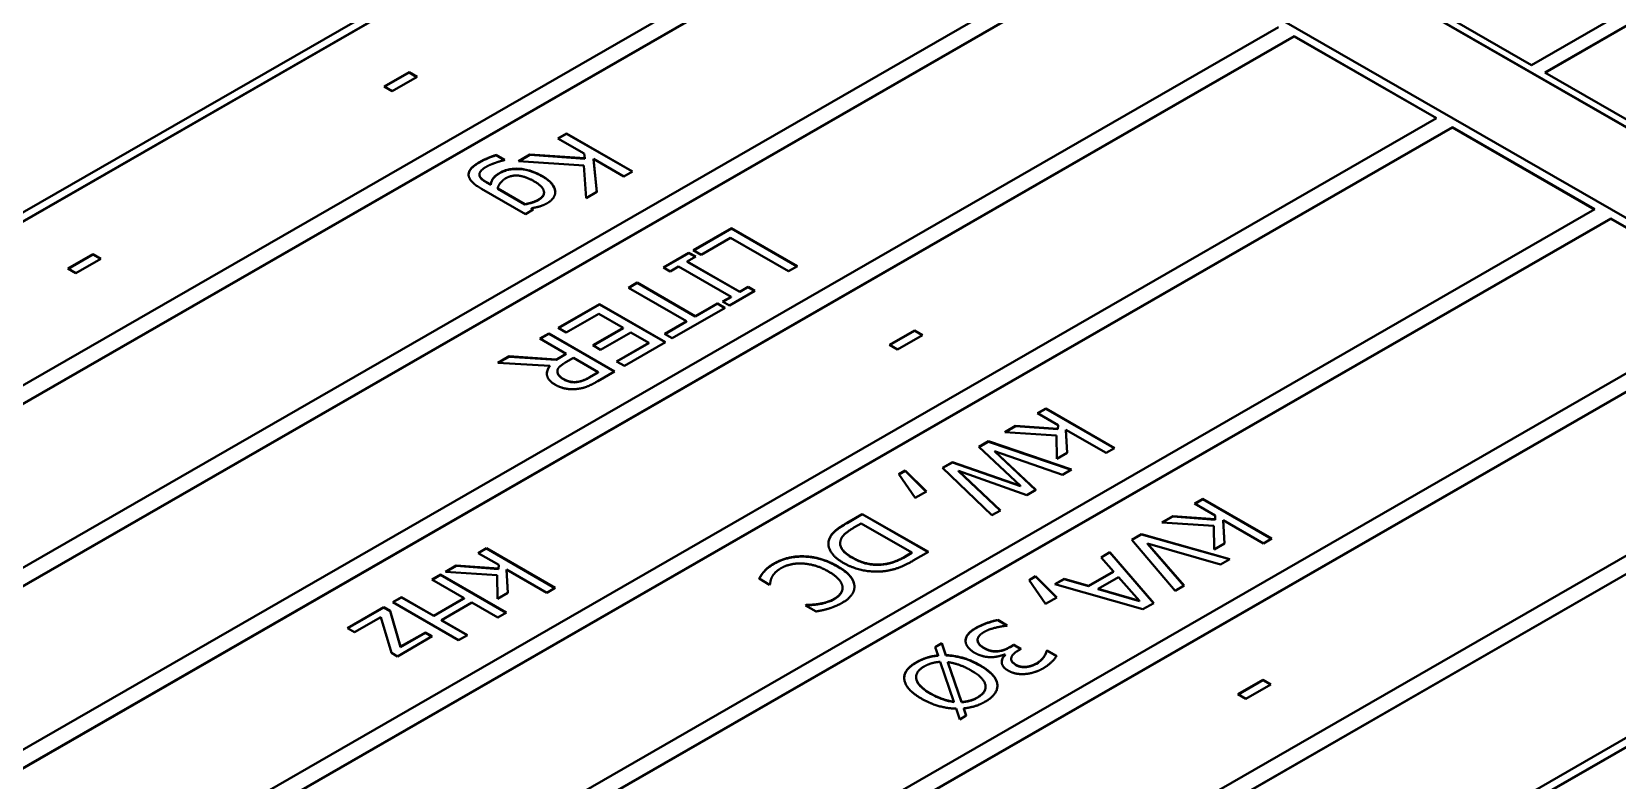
# Model space of a CAD drawing. Header units: millimetres. Extents: x 0 to 1682, y 0 to 1188.
# Drawn here: x 1431.84 to 1448.85, y 1055.87 to 1063.9 of the extents above; entities that cross this region are included whole.
import ezdxf

# ---------------------------------------------------------------- set-up
doc = ezdxf.new("R2010")
doc.units = ezdxf.units.MM
doc.header["$LTSCALE"] = 2
doc.layers.add('가시적인 것(ISO)', color=3, linetype='Continuous', lineweight=40)
doc.layers.add('가시적인 좁은 것(ISO)', color=3, linetype='Continuous', lineweight=35)

msp = doc.modelspace()

# ---------------------------------------------------------------- linework, layer by layer
at = {"layer": '가시적인 것(ISO)'}
for p, q in [((1460.514, 1070.787), (1447.927, 1063.539)), ((1448.069, 1063.457), (1460.655, 1070.705)), ((1460.655, 1070.702), (1448.072, 1063.456)), ((1454.313, 1059.78), (1441.139, 1067.366)), ((1454.313, 1059.777), (1441.139, 1067.363)), ((1414.269, 1051.893), (1440.291, 1066.878)), ((1440.291, 1066.878), (1453.867, 1059.06)), ((1414.439, 1051.893), (1440.291, 1066.78)), ((1440.291, 1066.777), (1414.442, 1051.891)), ((1441.818, 1065.901), (1415.966, 1051.013)), ((1416.136, 1050.916), (1441.988, 1065.803)), ((1441.988, 1065.8), (1416.139, 1050.914)), ((1443.515, 1064.923), (1417.663, 1050.036)), ((1417.833, 1049.938), (1443.685, 1064.826)), ((1443.685, 1064.822), (1417.836, 1049.937)), ((1447.927, 1063.539), (1446.372, 1064.435)), ((1445.212, 1063.946), (1419.36, 1049.059)), ((1419.53, 1048.961), (1445.382, 1063.848)), ((1445.382, 1063.845), (1419.533, 1048.96)), ((1445.382, 1063.845), (1445.382, 1063.848)), ((1445.382, 1063.848), (1446.909, 1062.969)), ((1446.906, 1062.967), (1445.382, 1063.845)), ((1435.621, 1063.307), (1435.889, 1063.462)), ((1435.624, 1063.306), (1435.889, 1063.458)), ((1435.975, 1063.412), (1435.707, 1063.258)), ((1435.889, 1063.462), (1435.975, 1063.412)), ((1435.889, 1063.458), (1435.889, 1063.462)), ((1435.889, 1063.458), (1435.972, 1063.41)), ((1449.624, 1062.562), (1448.069, 1063.457)), ((1435.707, 1063.258), (1435.621, 1063.307)), ((1446.909, 1062.969), (1421.057, 1048.082)), ((1421.227, 1047.984), (1447.079, 1062.871)), ((1447.079, 1062.868), (1421.23, 1047.982)), ((1437.485, 1062.751), (1437.579, 1062.805)), ((1437.768, 1062.588), (1437.485, 1062.751)), ((1437.488, 1062.749), (1437.579, 1062.802)), ((1437.579, 1062.805), (1438.286, 1062.398)), ((1437.579, 1062.802), (1437.579, 1062.805)), ((1437.579, 1062.802), (1438.284, 1062.396)), ((1447.079, 1062.868), (1447.079, 1062.871)), ((1447.079, 1062.871), (1448.606, 1061.991)), ((1448.603, 1061.99), (1447.079, 1062.868)), ((1436.822, 1062.574), (1436.915, 1062.52)), ((1436.822, 1062.57), (1436.822, 1062.574)), ((1436.822, 1062.57), (1436.912, 1062.519)), ((1437.064, 1062.508), (1437.186, 1062.578)), ((1437.069, 1062.508), (1437.186, 1062.575)), ((1437.186, 1062.578), (1437.773, 1062.538)), ((1437.186, 1062.575), (1437.186, 1062.578)), ((1437.186, 1062.575), (1437.773, 1062.534)), ((1437.773, 1062.538), (1437.768, 1062.588)), ((1436.915, 1062.52), (1436.911, 1062.518)), ((1437.765, 1062.461), (1437.064, 1062.508)), ((1437.788, 1062.111), (1437.765, 1062.461)), ((1437.773, 1062.534), (1437.773, 1062.538)), ((1437.868, 1062.531), (1437.902, 1062.177)), ((1438.192, 1062.344), (1437.868, 1062.531)), ((1437.868, 1062.527), (1437.868, 1062.531)), ((1437.868, 1062.527), (1437.902, 1062.176)), ((1438.286, 1062.398), (1438.192, 1062.344)), ((1436.644, 1062.361), (1436.644, 1062.364)), ((1436.644, 1062.354), (1436.644, 1062.357)), ((1436.72, 1062.282), (1436.766, 1062.256)), ((1436.72, 1062.279), (1436.766, 1062.252)), ((1436.766, 1062.252), (1436.766, 1062.256)), ((1437.137, 1061.939), (1436.667, 1062.21)), ((1436.84, 1062.213), (1437.131, 1062.045)), ((1436.84, 1062.21), (1436.84, 1062.213)), ((1436.84, 1062.21), (1437.131, 1062.042)), ((1437.131, 1062.042), (1437.131, 1062.045)), ((1437.337, 1062.169), (1437.337, 1062.172)), ((1437.902, 1062.177), (1437.788, 1062.111)), ((1448.606, 1061.991), (1422.754, 1047.104)), ((1422.924, 1047.007), (1448.776, 1061.894)), ((1448.776, 1061.89), (1422.927, 1047.005)), ((1437.221, 1061.988), (1437.137, 1061.939)), ((1437.204, 1062.003), (1437.221, 1061.988)), ((1437.204, 1062), (1437.204, 1062.003)), ((1437.204, 1062), (1437.219, 1061.986)), ((1448.776, 1061.89), (1448.776, 1061.894)), ((1448.776, 1061.894), (1450.303, 1061.014)), ((1450.3, 1061.013), (1448.776, 1061.89)), ((1438.937, 1061.551), (1439.347, 1061.787)), ((1438.94, 1061.549), (1439.347, 1061.784)), ((1439.347, 1061.787), (1440.054, 1061.38)), ((1439.347, 1061.784), (1439.347, 1061.787)), ((1439.347, 1061.784), (1440.051, 1061.378)), ((1439.021, 1061.503), (1438.937, 1061.551)), ((1439.337, 1061.685), (1439.021, 1061.503)), ((1439.96, 1061.326), (1439.337, 1061.685)), ((1432.231, 1061.355), (1432.499, 1061.509)), ((1432.234, 1061.354), (1432.499, 1061.506)), ((1432.585, 1061.46), (1432.317, 1061.306)), ((1432.499, 1061.509), (1432.585, 1061.46)), ((1432.499, 1061.506), (1432.499, 1061.509)), ((1432.499, 1061.506), (1432.582, 1061.458)), ((1438.617, 1061.367), (1438.891, 1061.524)), ((1438.689, 1061.325), (1438.617, 1061.367)), ((1438.62, 1061.365), (1438.891, 1061.521)), ((1438.779, 1061.377), (1438.689, 1061.325)), ((1439.342, 1061.053), (1438.779, 1061.377)), ((1438.963, 1061.483), (1438.873, 1061.431)), ((1438.873, 1061.431), (1439.436, 1061.107)), ((1438.873, 1061.428), (1438.873, 1061.431)), ((1438.873, 1061.428), (1439.436, 1061.104)), ((1438.891, 1061.524), (1438.963, 1061.483)), ((1438.891, 1061.521), (1438.891, 1061.524)), ((1438.891, 1061.521), (1438.96, 1061.481)), ((1440.054, 1061.38), (1439.96, 1061.326)), ((1432.317, 1061.306), (1432.231, 1061.355)), ((1438.242, 1061.15), (1438.336, 1061.205)), ((1438.245, 1061.149), (1438.336, 1061.201)), ((1438.336, 1061.205), (1438.959, 1060.846)), ((1438.336, 1061.201), (1438.336, 1061.205)), ((1438.336, 1061.201), (1438.959, 1060.842)), ((1438.865, 1060.791), (1438.242, 1061.15)), ((1439.252, 1061.001), (1439.342, 1061.053)), ((1439.255, 1060.999), (1439.342, 1061.049)), ((1439.598, 1061.117), (1439.324, 1060.959)), ((1439.342, 1061.049), (1439.342, 1061.053)), ((1439.436, 1061.107), (1439.526, 1061.159)), ((1439.436, 1061.104), (1439.526, 1061.155)), ((1439.436, 1061.104), (1439.436, 1061.107)), ((1439.526, 1061.159), (1439.598, 1061.117)), ((1439.526, 1061.155), (1439.526, 1061.159)), ((1439.526, 1061.155), (1439.595, 1061.115)), ((1450.303, 1061.014), (1424.451, 1046.127)), ((1424.621, 1046.029), (1450.473, 1060.916)), ((1450.473, 1060.913), (1424.624, 1046.028)), ((1437.49, 1060.718), (1437.933, 1060.973)), ((1437.493, 1060.716), (1437.933, 1060.969)), ((1437.923, 1060.87), (1437.574, 1060.67)), ((1438.185, 1060.719), (1437.923, 1060.87)), ((1437.933, 1060.973), (1438.64, 1060.565)), ((1437.933, 1060.969), (1437.933, 1060.973)), ((1437.933, 1060.969), (1438.637, 1060.564)), ((1439.28, 1060.934), (1438.712, 1060.607)), ((1438.959, 1060.846), (1439.196, 1060.982)), ((1438.959, 1060.842), (1439.196, 1060.979)), ((1439.196, 1060.982), (1439.28, 1060.934)), ((1439.196, 1060.979), (1439.196, 1060.982)), ((1439.196, 1060.979), (1439.277, 1060.932)), ((1439.324, 1060.959), (1439.252, 1061.001)), ((1437.574, 1060.67), (1437.49, 1060.718)), ((1437.86, 1060.532), (1438.185, 1060.719)), ((1437.863, 1060.53), (1438.185, 1060.716)), ((1438.185, 1060.716), (1438.185, 1060.719)), ((1438.628, 1060.655), (1438.865, 1060.791)), ((1438.631, 1060.653), (1438.865, 1060.788)), ((1438.865, 1060.788), (1438.865, 1060.791)), ((1438.959, 1060.842), (1438.959, 1060.846)), ((1441.04, 1060.537), (1441.308, 1060.691)), ((1441.043, 1060.535), (1441.308, 1060.688)), ((1441.308, 1060.691), (1441.394, 1060.641)), ((1441.308, 1060.688), (1441.308, 1060.691)), ((1441.308, 1060.688), (1441.391, 1060.64)), ((1437.293, 1060.604), (1437.387, 1060.658)), ((1437.575, 1060.442), (1437.293, 1060.604)), ((1437.296, 1060.603), (1437.387, 1060.655)), ((1437.387, 1060.658), (1438.094, 1060.251)), ((1437.387, 1060.655), (1437.387, 1060.658)), ((1437.387, 1060.655), (1438.092, 1060.25)), ((1437.944, 1060.484), (1437.86, 1060.532)), ((1438.269, 1060.671), (1437.944, 1060.484)), ((1438.114, 1060.359), (1438.462, 1060.559)), ((1438.117, 1060.357), (1438.462, 1060.556)), ((1438.64, 1060.565), (1438.198, 1060.311)), ((1438.462, 1060.559), (1438.269, 1060.671)), ((1438.462, 1060.556), (1438.462, 1060.559)), ((1438.712, 1060.607), (1438.628, 1060.655)), ((1441.126, 1060.487), (1441.04, 1060.537)), ((1441.394, 1060.641), (1441.126, 1060.487)), ((1436.84, 1060.343), (1436.962, 1060.414)), ((1436.845, 1060.343), (1436.962, 1060.41)), ((1436.962, 1060.414), (1437.467, 1060.38)), ((1436.962, 1060.41), (1436.962, 1060.414)), ((1436.962, 1060.41), (1437.467, 1060.377)), ((1437.467, 1060.38), (1437.575, 1060.442)), ((1437.467, 1060.377), (1437.575, 1060.439)), ((1437.467, 1060.377), (1437.467, 1060.38)), ((1437.653, 1060.397), (1437.571, 1060.35)), ((1437.575, 1060.439), (1437.575, 1060.442)), ((1437.919, 1060.244), (1437.653, 1060.397)), ((1438.198, 1060.311), (1438.114, 1060.359)), ((1437.399, 1060.311), (1436.84, 1060.343)), ((1437.399, 1060.308), (1437.399, 1060.311)), ((1437.48, 1060.249), (1437.48, 1060.252)), ((1437.826, 1060.19), (1437.919, 1060.244)), ((1437.826, 1060.187), (1437.919, 1060.241)), ((1438.094, 1060.251), (1437.912, 1060.146)), ((1437.919, 1060.241), (1437.919, 1060.244)), ((1452, 1060.037), (1426.148, 1045.15)), ((1426.318, 1045.052), (1452.17, 1059.939)), ((1452.17, 1059.936), (1426.321, 1045.05)), ((1442.627, 1059.803), (1442.717, 1059.855)), ((1442.63, 1059.801), (1442.717, 1059.851)), ((1442.717, 1059.855), (1443.455, 1059.429)), ((1442.717, 1059.851), (1442.717, 1059.855)), ((1442.717, 1059.851), (1443.452, 1059.428)), ((1442.277, 1059.601), (1442.394, 1059.669)), ((1442.282, 1059.601), (1442.394, 1059.666)), ((1442.394, 1059.669), (1442.848, 1059.635)), ((1442.394, 1059.666), (1442.394, 1059.669)), ((1442.394, 1059.666), (1442.848, 1059.632)), ((1442.849, 1059.675), (1442.627, 1059.803)), ((1442.848, 1059.635), (1442.849, 1059.675)), ((1442.848, 1059.632), (1442.849, 1059.672)), ((1442.849, 1059.672), (1442.849, 1059.675)), ((1442, 1059.442), (1442.104, 1059.502)), ((1442.002, 1059.44), (1442.104, 1059.498)), ((1442.104, 1059.502), (1442.992, 1059.199)), ((1442.104, 1059.498), (1442.104, 1059.502)), ((1442.104, 1059.498), (1442.988, 1059.196)), ((1442.833, 1059.566), (1442.277, 1059.601)), ((1442.837, 1059.313), (1442.833, 1059.566)), ((1442.848, 1059.632), (1442.848, 1059.635)), ((1443.366, 1059.378), (1442.934, 1059.626)), ((1442.934, 1059.626), (1442.948, 1059.377)), ((1442.934, 1059.623), (1442.934, 1059.626)), ((1442.934, 1059.623), (1442.948, 1059.377)), ((1442.447, 1059.023), (1442, 1059.442)), ((1442.166, 1059.398), (1442.612, 1058.98)), ((1442.895, 1059.143), (1442.166, 1059.398)), ((1442.166, 1059.395), (1442.166, 1059.398)), ((1442.166, 1059.395), (1442.61, 1058.978)), ((1442.948, 1059.377), (1442.837, 1059.313)), ((1443.455, 1059.429), (1443.366, 1059.378)), ((1441.14, 1059.149), (1441.209, 1059.189)), ((1441.142, 1059.147), (1441.209, 1059.186)), ((1441.209, 1059.189), (1441.437, 1058.962)), ((1441.209, 1059.186), (1441.209, 1059.189)), ((1441.209, 1059.186), (1441.435, 1058.961)), ((1441.611, 1059.218), (1441.716, 1059.278)), ((1442.14, 1058.708), (1441.611, 1059.218)), ((1441.613, 1059.216), (1441.716, 1059.275)), ((1441.716, 1059.278), (1442.447, 1059.023)), ((1441.716, 1059.275), (1441.716, 1059.278)), ((1441.716, 1059.275), (1442.447, 1059.02)), ((1442.516, 1058.925), (1441.781, 1059.184)), ((1441.781, 1059.184), (1442.232, 1058.761)), ((1441.781, 1059.181), (1441.781, 1059.184)), ((1441.781, 1059.181), (1442.23, 1058.76)), ((1442.992, 1059.199), (1442.895, 1059.143)), ((1453.697, 1059.06), (1427.845, 1044.173)), ((1453.867, 1059.06), (1427.845, 1044.075)), ((1453.867, 1059.056), (1427.845, 1044.072)), ((1441.318, 1058.894), (1441.14, 1059.149)), ((1442.447, 1059.02), (1442.447, 1059.023)), ((1441.437, 1058.962), (1441.318, 1058.894)), ((1442.612, 1058.98), (1442.516, 1058.925)), ((1444.312, 1058.833), (1444.402, 1058.884)), ((1444.534, 1058.705), (1444.312, 1058.833)), ((1444.315, 1058.831), (1444.402, 1058.881)), ((1444.402, 1058.884), (1445.14, 1058.459)), ((1444.402, 1058.881), (1444.402, 1058.884)), ((1444.402, 1058.881), (1445.137, 1058.457)), ((1440.588, 1058.629), (1440.75, 1058.722)), ((1440.588, 1058.625), (1440.75, 1058.719)), ((1440.75, 1058.722), (1441.458, 1058.315)), ((1440.75, 1058.719), (1440.75, 1058.722)), ((1440.75, 1058.719), (1441.455, 1058.314)), ((1442.232, 1058.761), (1442.14, 1058.708)), ((1443.962, 1058.631), (1444.08, 1058.699)), ((1443.967, 1058.631), (1444.08, 1058.695)), ((1444.08, 1058.699), (1444.533, 1058.665)), ((1444.08, 1058.695), (1444.08, 1058.699)), ((1444.08, 1058.695), (1444.533, 1058.661)), ((1444.533, 1058.665), (1444.534, 1058.705)), ((1444.533, 1058.661), (1444.534, 1058.702)), ((1444.533, 1058.661), (1444.533, 1058.665)), ((1444.534, 1058.702), (1444.534, 1058.705)), ((1445.051, 1058.407), (1444.619, 1058.656)), ((1444.619, 1058.656), (1444.633, 1058.406)), ((1444.619, 1058.653), (1444.619, 1058.656)), ((1444.619, 1058.653), (1444.633, 1058.406)), ((1440.738, 1058.621), (1440.666, 1058.58)), ((1441.282, 1058.308), (1440.738, 1058.621)), ((1443.641, 1058.446), (1443.743, 1058.505)), ((1443.643, 1058.444), (1443.743, 1058.501)), ((1443.743, 1058.505), (1444.693, 1058.238)), ((1443.743, 1058.501), (1443.743, 1058.505)), ((1443.743, 1058.501), (1444.689, 1058.236)), ((1444.518, 1058.595), (1443.962, 1058.631)), ((1444.522, 1058.342), (1444.518, 1058.595)), ((1436.629, 1058.303), (1436.718, 1058.355)), ((1436.632, 1058.302), (1436.718, 1058.352)), ((1436.718, 1058.355), (1437.457, 1057.93)), ((1436.718, 1058.352), (1436.718, 1058.355)), ((1436.718, 1058.352), (1437.454, 1057.928)), ((1440.394, 1058.448), (1440.394, 1058.452)), ((1440.512, 1058.405), (1440.512, 1058.408)), ((1441.211, 1058.267), (1441.282, 1058.308)), ((1441.211, 1058.263), (1441.282, 1058.305)), ((1441.282, 1058.305), (1441.282, 1058.308)), ((1441.458, 1058.315), (1441.297, 1058.222)), ((1443.311, 1058.256), (1443.406, 1058.311)), ((1443.313, 1058.254), (1443.406, 1058.308)), ((1443.406, 1058.311), (1443.875, 1057.767)), ((1443.406, 1058.308), (1443.406, 1058.311)), ((1443.406, 1058.308), (1443.873, 1057.765)), ((1444.105, 1057.899), (1443.641, 1058.446)), ((1443.809, 1058.405), (1444.2, 1057.954)), ((1444.592, 1058.18), (1443.809, 1058.405)), ((1443.809, 1058.402), (1443.809, 1058.405)), ((1443.809, 1058.402), (1444.199, 1057.953)), ((1444.633, 1058.406), (1444.522, 1058.342)), ((1445.14, 1058.459), (1445.051, 1058.407)), ((1436.279, 1058.102), (1436.396, 1058.17)), ((1436.284, 1058.102), (1436.396, 1058.166)), ((1436.396, 1058.17), (1436.85, 1058.136)), ((1436.396, 1058.166), (1436.396, 1058.17)), ((1436.396, 1058.166), (1436.85, 1058.132)), ((1436.851, 1058.176), (1436.629, 1058.303)), ((1436.85, 1058.136), (1436.851, 1058.176)), ((1436.85, 1058.132), (1436.851, 1058.173)), ((1436.85, 1058.132), (1436.85, 1058.136)), ((1436.851, 1058.173), (1436.851, 1058.176)), ((1443.445, 1058.105), (1443.311, 1058.256)), ((1444.693, 1058.238), (1444.592, 1058.18)), ((1436.133, 1058.018), (1436.227, 1058.072)), ((1436.479, 1057.819), (1436.133, 1058.018)), ((1436.136, 1058.016), (1436.227, 1058.069)), ((1436.227, 1058.072), (1436.934, 1057.665)), ((1436.227, 1058.069), (1436.227, 1058.072)), ((1436.227, 1058.069), (1436.932, 1057.663)), ((1436.835, 1058.066), (1436.279, 1058.102)), ((1436.839, 1057.813), (1436.835, 1058.066)), ((1436.936, 1058.127), (1436.95, 1057.877)), ((1437.368, 1057.878), (1436.936, 1058.127)), ((1436.936, 1058.124), (1436.936, 1058.127)), ((1436.936, 1058.124), (1436.95, 1057.877)), ((1439.755, 1057.964), (1439.643, 1058.029)), ((1439.697, 1058.103), (1439.697, 1058.106)), ((1439.762, 1057.968), (1439.755, 1057.964)), ((1442.538, 1058.014), (1442.607, 1058.054)), ((1442.716, 1057.758), (1442.538, 1058.014)), ((1442.54, 1058.011), (1442.607, 1058.05)), ((1442.607, 1058.054), (1442.835, 1057.826)), ((1442.607, 1058.05), (1442.607, 1058.054)), ((1442.607, 1058.05), (1442.833, 1057.825)), ((1442.814, 1057.97), (1442.913, 1058.027)), ((1443.759, 1057.7), (1442.814, 1057.97)), ((1442.818, 1057.969), (1442.913, 1058.024)), ((1442.913, 1058.027), (1443.175, 1057.95)), ((1442.913, 1058.024), (1442.913, 1058.027)), ((1442.913, 1058.024), (1443.175, 1057.947)), ((1443.175, 1057.95), (1443.445, 1058.105)), ((1443.175, 1057.947), (1443.445, 1058.102)), ((1443.499, 1058.044), (1443.281, 1057.919)), ((1443.445, 1058.102), (1443.445, 1058.105)), ((1443.723, 1057.79), (1443.499, 1058.044)), ((1435.714, 1057.776), (1435.808, 1057.831)), ((1435.717, 1057.775), (1435.808, 1057.827)), ((1435.808, 1057.831), (1436.154, 1057.631)), ((1435.808, 1057.827), (1435.808, 1057.831)), ((1435.808, 1057.827), (1436.154, 1057.628)), ((1436.154, 1057.631), (1436.479, 1057.819)), ((1436.154, 1057.628), (1436.479, 1057.815)), ((1436.479, 1057.815), (1436.479, 1057.819)), ((1436.95, 1057.877), (1436.839, 1057.813)), ((1437.457, 1057.93), (1437.368, 1057.878)), ((1440.538, 1057.929), (1440.538, 1057.932)), ((1442.835, 1057.826), (1442.716, 1057.758)), ((1443.175, 1057.947), (1443.175, 1057.95)), ((1443.281, 1057.919), (1443.723, 1057.79)), ((1443.281, 1057.915), (1443.281, 1057.919)), ((1443.281, 1057.915), (1443.723, 1057.787)), ((1444.2, 1057.954), (1444.105, 1057.899)), ((1435.229, 1057.497), (1435.619, 1057.722)), ((1435.232, 1057.496), (1435.619, 1057.718)), ((1435.619, 1057.722), (1435.685, 1057.683)), ((1435.619, 1057.718), (1435.619, 1057.722)), ((1435.619, 1057.718), (1435.685, 1057.68)), ((1435.685, 1057.683), (1435.799, 1057.299)), ((1435.685, 1057.68), (1435.685, 1057.683)), ((1435.685, 1057.68), (1435.799, 1057.295)), ((1436.421, 1057.369), (1435.714, 1057.776)), ((1436.154, 1057.628), (1436.154, 1057.631)), ((1436.563, 1057.771), (1436.238, 1057.583)), ((1436.84, 1057.611), (1436.563, 1057.771)), ((1436.934, 1057.665), (1436.84, 1057.611)), ((1440.141, 1057.742), (1440.149, 1057.746)), ((1440.255, 1057.677), (1440.141, 1057.742)), ((1440.144, 1057.74), (1440.149, 1057.743)), ((1440.149, 1057.743), (1440.149, 1057.746)), ((1443.723, 1057.787), (1443.723, 1057.79)), ((1443.875, 1057.767), (1443.759, 1057.7)), ((1435.304, 1057.454), (1435.229, 1057.497)), ((1435.588, 1057.617), (1435.304, 1057.454)), ((1435.701, 1057.231), (1435.588, 1057.617)), ((1436.238, 1057.583), (1436.515, 1057.423)), ((1436.238, 1057.58), (1436.238, 1057.583)), ((1436.238, 1057.58), (1436.512, 1057.422)), ((1442.203, 1057.585), (1442.303, 1057.527)), ((1442.203, 1057.582), (1442.203, 1057.585)), ((1442.203, 1057.582), (1442.3, 1057.526)), ((1442.303, 1057.527), (1442.296, 1057.523)), ((1436.138, 1057.41), (1435.765, 1057.195)), ((1435.799, 1057.299), (1436.065, 1057.452)), ((1435.799, 1057.295), (1436.065, 1057.449)), ((1435.799, 1057.295), (1435.799, 1057.299)), ((1436.065, 1057.452), (1436.138, 1057.41)), ((1436.065, 1057.449), (1436.065, 1057.452)), ((1436.065, 1057.449), (1436.135, 1057.408)), ((1436.515, 1057.423), (1436.421, 1057.369)), ((1441.532, 1057.295), (1441.602, 1057.335)), ((1441.562, 1057.205), (1441.532, 1057.295)), ((1441.533, 1057.292), (1441.602, 1057.332)), ((1441.602, 1057.335), (1441.644, 1057.208)), ((1441.602, 1057.332), (1441.602, 1057.335)), ((1441.602, 1057.332), (1441.644, 1057.205)), ((1441.986, 1057.371), (1441.986, 1057.374)), ((1442.334, 1057.297), (1442.374, 1057.32)), ((1442.334, 1057.294), (1442.374, 1057.317)), ((1442.374, 1057.32), (1442.453, 1057.275)), ((1442.374, 1057.317), (1442.374, 1057.32)), ((1442.374, 1057.317), (1442.45, 1057.273)), ((1435.765, 1057.195), (1435.701, 1057.231)), ((1441.562, 1057.202), (1441.562, 1057.205)), ((1441.733, 1056.708), (1441.586, 1057.136)), ((1441.644, 1057.205), (1441.644, 1057.208)), ((1441.668, 1057.133), (1441.815, 1056.706)), ((1441.668, 1057.129), (1441.668, 1057.133)), ((1441.668, 1057.129), (1441.815, 1056.702)), ((1442.282, 1057.211), (1442.275, 1057.215)), ((1442.282, 1057.208), (1442.282, 1057.211)), ((1442.346, 1057.165), (1442.346, 1057.168)), ((1442.453, 1057.275), (1442.421, 1057.257)), ((1442.697, 1057.188), (1442.697, 1057.191)), ((1442.727, 1057.254), (1442.733, 1057.257)), ((1442.727, 1057.251), (1442.733, 1057.254)), ((1442.727, 1057.251), (1442.727, 1057.254)), ((1442.733, 1057.257), (1442.833, 1057.2)), ((1442.733, 1057.254), (1442.733, 1057.257)), ((1442.733, 1057.254), (1442.832, 1057.197)), ((1441.327, 1056.97), (1441.327, 1056.973)), ((1442.072, 1056.866), (1442.072, 1056.869)), ((1444.777, 1056.789), (1445.045, 1056.943)), ((1444.863, 1056.739), (1444.777, 1056.789)), ((1444.78, 1056.787), (1445.045, 1056.94)), ((1445.131, 1056.894), (1444.863, 1056.739)), ((1445.045, 1056.943), (1445.131, 1056.894)), ((1445.045, 1056.94), (1445.045, 1056.943)), ((1445.045, 1056.94), (1445.128, 1056.892)), ((1441.733, 1056.705), (1441.733, 1056.708)), ((1441.794, 1056.518), (1441.756, 1056.634)), ((1441.815, 1056.702), (1441.815, 1056.706)), ((1441.838, 1056.637), (1441.865, 1056.559)), ((1441.838, 1056.633), (1441.838, 1056.637)), ((1441.838, 1056.633), (1441.864, 1056.558)), ((1441.865, 1056.559), (1441.794, 1056.518))]:
    msp.add_line(p, q, dxfattribs=at)
for points, degree in [([(1436.644, 1062.497), (1436.683, 1062.52), (1436.777, 1062.559), (1436.822, 1062.574)], 2), ([(1436.667, 1062.21), (1436.532, 1062.288), (1436.523, 1062.428), (1436.644, 1062.497)], 2), ([(1436.717, 1062.447), (1436.676, 1062.423), (1436.641, 1062.378), (1436.644, 1062.357)], 2), ([(1436.822, 1062.492), (1436.791, 1062.481), (1436.742, 1062.461), (1436.717, 1062.447)], 2), ([(1436.911, 1062.518), (1436.897, 1062.515), (1436.85, 1062.502), (1436.822, 1062.492)], 2), ([(1436.862, 1062.382), (1436.953, 1062.434), (1437.195, 1062.418), (1437.321, 1062.345)], 2), ([(1436.644, 1062.361), (1436.644, 1062.359), (1436.644, 1062.356), (1436.644, 1062.354)], 3), ([(1436.644, 1062.357), (1436.648, 1062.337), (1436.687, 1062.301), (1436.72, 1062.282)], 2), ([(1436.766, 1062.256), (1436.771, 1062.294), (1436.81, 1062.352), (1436.862, 1062.382)], 2), ([(1436.925, 1062.323), (1436.89, 1062.302), (1436.844, 1062.244), (1436.84, 1062.213)], 2), ([(1437.231, 1062.291), (1437.143, 1062.342), (1436.991, 1062.361), (1436.925, 1062.323)], 2), ([(1437.278, 1062.096), (1437.346, 1062.135), (1437.324, 1062.237), (1437.231, 1062.291)], 2), ([(1437.321, 1062.345), (1437.387, 1062.307), (1437.452, 1062.227), (1437.457, 1062.188)], 2), ([(1437.131, 1062.045), (1437.18, 1062.055), (1437.25, 1062.08), (1437.278, 1062.096)], 2), ([(1437.373, 1062.058), (1437.332, 1062.034), (1437.252, 1062.011), (1437.204, 1062.003)], 2), ([(1437.457, 1062.188), (1437.461, 1062.152), (1437.417, 1062.083), (1437.373, 1062.058)], 2), ([(1437.457, 1062.185), (1437.458, 1062.182), (1437.458, 1062.179), (1437.458, 1062.175)], 3), ([(1437.571, 1060.35), (1437.53, 1060.326), (1437.48, 1060.281), (1437.48, 1060.255)], 2), ([(1437.46, 1060.107), (1437.383, 1060.152), (1437.357, 1060.257), (1437.399, 1060.311)], 2), ([(1437.48, 1060.255), (1437.478, 1060.232), (1437.514, 1060.189), (1437.551, 1060.168)], 2), ([(1437.689, 1060.139), (1437.723, 1060.143), (1437.787, 1060.168), (1437.826, 1060.19)], 2), ([(1437.695, 1060.064), (1437.634, 1060.057), (1437.516, 1060.075), (1437.46, 1060.107)], 2), ([(1437.551, 1060.168), (1437.582, 1060.15), (1437.651, 1060.135), (1437.689, 1060.139)], 2), ([(1437.912, 1060.146), (1437.851, 1060.111), (1437.756, 1060.072), (1437.695, 1060.064)], 2), ([(1440.394, 1058.452), (1440.414, 1058.502), (1440.502, 1058.579), (1440.588, 1058.629)], 2), ([(1440.666, 1058.58), (1440.604, 1058.544), (1440.529, 1058.478), (1440.518, 1058.441)], 2), ([(1440.546, 1058.198), (1440.449, 1058.254), (1440.372, 1058.389), (1440.394, 1058.452)], 2), ([(1440.386, 1058.403), (1440.386, 1058.418), (1440.389, 1058.433), (1440.394, 1058.448)], 3), ([(1440.518, 1058.441), (1440.502, 1058.393), (1440.563, 1058.301), (1440.645, 1058.254)], 2), ([(1439.697, 1058.106), (1439.717, 1058.13), (1439.76, 1058.166), (1439.802, 1058.191)], 2), ([(1439.882, 1058.143), (1439.842, 1058.12), (1439.792, 1058.068), (1439.78, 1058.044)], 2), ([(1439.802, 1058.191), (1439.871, 1058.23), (1440.034, 1058.271), (1440.122, 1058.268)], 2), ([(1440.107, 1058.191), (1440.042, 1058.194), (1439.927, 1058.169), (1439.882, 1058.143)], 2), ([(1440.386, 1058.106), (1440.313, 1058.148), (1440.173, 1058.188), (1440.107, 1058.191)], 2), ([(1440.122, 1058.268), (1440.211, 1058.266), (1440.395, 1058.214), (1440.484, 1058.162)], 2), ([(1440.484, 1058.162), (1440.573, 1058.111), (1440.659, 1058.009), (1440.665, 1057.956)], 2), ([(1440.987, 1058.109), (1440.874, 1058.096), (1440.649, 1058.139), (1440.546, 1058.198)], 2), ([(1440.645, 1058.254), (1440.726, 1058.207), (1440.895, 1058.172), (1440.981, 1058.183)], 2), ([(1440.981, 1058.183), (1441.042, 1058.192), (1441.147, 1058.23), (1441.211, 1058.267)], 2), ([(1441.297, 1058.222), (1441.197, 1058.165), (1441.054, 1058.117), (1440.987, 1058.109)], 2), ([(1439.643, 1058.029), (1439.655, 1058.049), (1439.677, 1058.084), (1439.697, 1058.106)], 2), ([(1439.78, 1058.044), (1439.769, 1058.021), (1439.762, 1057.981), (1439.762, 1057.968)], 2), ([(1440.537, 1057.947), (1440.53, 1057.985), (1440.454, 1058.067), (1440.386, 1058.106)], 2), ([(1440.287, 1057.758), (1440.329, 1057.765), (1440.412, 1057.791), (1440.453, 1057.815)], 2), ([(1440.453, 1057.815), (1440.498, 1057.841), (1440.542, 1057.909), (1440.537, 1057.947)], 2), ([(1440.665, 1057.956), (1440.67, 1057.905), (1440.604, 1057.809), (1440.533, 1057.768)], 2), ([(1440.665, 1057.953), (1440.666, 1057.949), (1440.666, 1057.945), (1440.666, 1057.941)], 3), ([(1440.149, 1057.746), (1440.173, 1057.747), (1440.244, 1057.751), (1440.287, 1057.758)], 2), ([(1440.39, 1057.707), (1440.36, 1057.698), (1440.291, 1057.683), (1440.255, 1057.677)], 2), ([(1440.533, 1057.768), (1440.497, 1057.748), (1440.424, 1057.718), (1440.39, 1057.707)], 2), ([(1441.857, 1057.361), (1441.856, 1057.397), (1441.911, 1057.467), (1441.966, 1057.499)], 2), ([(1441.966, 1057.499), (1442.019, 1057.53), (1442.15, 1057.575), (1442.203, 1057.585)], 2), ([(1442.054, 1057.455), (1442.025, 1057.438), (1441.985, 1057.394), (1441.986, 1057.371)], 2), ([(1442.296, 1057.523), (1442.245, 1057.519), (1442.104, 1057.484), (1442.054, 1057.455)], 2), ([(1441.954, 1057.233), (1441.907, 1057.261), (1441.858, 1057.326), (1441.857, 1057.361)], 2), ([(1441.986, 1057.371), (1441.989, 1057.347), (1442.019, 1057.307), (1442.057, 1057.285)], 2), ([(1441.986, 1057.371), (1441.986, 1057.37), (1441.986, 1057.369), (1441.986, 1057.367)], 3), ([(1442.057, 1057.285), (1442.096, 1057.263), (1442.168, 1057.247), (1442.202, 1057.25)], 2), ([(1442.202, 1057.25), (1442.237, 1057.253), (1442.302, 1057.278), (1442.334, 1057.297)], 2), ([(1441.386, 1056.741), (1441.211, 1056.842), (1441.189, 1057.051), (1441.331, 1057.133)], 2), ([(1441.331, 1057.133), (1441.383, 1057.163), (1441.5, 1057.199), (1441.562, 1057.205)], 2), ([(1441.586, 1057.136), (1441.537, 1057.133), (1441.455, 1057.111), (1441.412, 1057.086)], 2), ([(1441.644, 1057.208), (1441.734, 1057.205), (1441.92, 1057.153), (1442.011, 1057.101)], 2), ([(1441.915, 1057.045), (1441.85, 1057.082), (1441.726, 1057.125), (1441.668, 1057.133)], 2), ([(1442.134, 1057.186), (1442.092, 1057.185), (1442.001, 1057.207), (1441.954, 1057.233)], 2), ([(1442.275, 1057.215), (1442.248, 1057.205), (1442.177, 1057.187), (1442.134, 1057.186)], 2), ([(1442.309, 1057.045), (1442.251, 1057.078), (1442.24, 1057.173), (1442.282, 1057.211)], 2), ([(1442.421, 1057.257), (1442.358, 1057.22), (1442.338, 1057.139), (1442.396, 1057.106)], 2), ([(1442.51, 1057.083), (1442.54, 1057.086), (1442.593, 1057.106), (1442.618, 1057.12)], 2), ([(1442.618, 1057.12), (1442.644, 1057.135), (1442.682, 1057.171), (1442.697, 1057.191)], 2), ([(1442.833, 1057.2), (1442.819, 1057.172), (1442.74, 1057.096), (1442.692, 1057.068)], 2), ([(1442.697, 1057.191), (1442.71, 1057.21), (1442.723, 1057.241), (1442.727, 1057.254)], 2), ([(1441.412, 1057.086), (1441.314, 1057.029), (1441.344, 1056.877), (1441.483, 1056.796)], 2), ([(1441.986, 1056.755), (1442.084, 1056.812), (1442.056, 1056.964), (1441.915, 1057.045)], 2), ([(1442.011, 1057.101), (1442.186, 1057), (1442.209, 1056.79), (1442.068, 1056.709)], 2), ([(1442.503, 1057.006), (1442.45, 1057.001), (1442.353, 1057.019), (1442.309, 1057.045)], 2), ([(1442.396, 1057.106), (1442.423, 1057.09), (1442.482, 1057.08), (1442.51, 1057.083)], 2), ([(1442.692, 1057.068), (1442.644, 1057.041), (1442.553, 1057.011), (1442.503, 1057.006)], 2), ([(1441.483, 1056.796), (1441.548, 1056.759), (1441.677, 1056.715), (1441.733, 1056.708)], 2), ([(1441.756, 1056.634), (1441.666, 1056.636), (1441.481, 1056.686), (1441.386, 1056.741)], 2), ([(1441.815, 1056.706), (1441.861, 1056.708), (1441.947, 1056.733), (1441.986, 1056.755)], 2), ([(1442.068, 1056.709), (1442.013, 1056.677), (1441.902, 1056.644), (1441.838, 1056.637)], 2)]:
    msp.add_open_spline(points, degree=degree, dxfattribs=at)
for points, knots in [([(1436.644, 1062.494), (1436.68, 1062.515), (1436.713, 1062.529), (1436.759, 1062.549), (1436.79, 1062.56), (1436.822, 1062.57)], [-0.04320278, -0.04320278, -0.04320278, -0.04320278, -0.02731491, -0.02731491, 0, 0, 0, 0]), ([(1436.527, 1062.361), (1436.527, 1062.362), (1436.527, 1062.363), (1436.529, 1062.384), (1436.537, 1062.403), (1436.573, 1062.448), (1436.607, 1062.473), (1436.644, 1062.494)], [-0.06631027, -0.06631027, -0.06631027, -0.06631027, -0.06504726, -0.06504726, -0.03911237, -0.03911237, 0, 0, 0, 0]), ([(1436.862, 1062.378), (1436.877, 1062.387), (1436.893, 1062.394), (1436.926, 1062.407), (1436.943, 1062.412), (1436.991, 1062.422), (1437.023, 1062.424), (1437.095, 1062.422), (1437.133, 1062.416), (1437.226, 1062.391), (1437.277, 1062.367), (1437.321, 1062.342)], [-0.1310128, -0.1310128, -0.1310128, -0.1310128, -0.1156787, -0.1156787, -0.1012917, -0.1012917, -0.0769093, -0.0769093, -0.0466912, -0.0466912, 0, 0, 0, 0]), ([(1436.644, 1062.354), (1436.645, 1062.347), (1436.648, 1062.341), (1436.658, 1062.326), (1436.664, 1062.319), (1436.682, 1062.303), (1436.7, 1062.29), (1436.72, 1062.279)], [-0.02851227, -0.02851227, -0.02851227, -0.02851227, -0.02518104, -0.02518104, -0.02048341, -0.02048341, 0, 0, 0, 0]), ([(1436.766, 1062.252), (1436.771, 1062.289), (1436.784, 1062.311), (1436.806, 1062.342), (1436.832, 1062.361), (1436.862, 1062.378)], [-0.04842036, -0.04842036, -0.04842036, -0.04842036, -0.03206513, -0.03206513, 0, 0, 0, 0]), ([(1437.321, 1062.342), (1437.384, 1062.306), (1437.409, 1062.277), (1437.441, 1062.237), (1437.454, 1062.212), (1437.457, 1062.185)], [-0.05670897, -0.05670897, -0.05670897, -0.05670897, -0.03472731, -0.03472731, 0, 0, 0, 0]), ([(1437.131, 1062.042), (1437.16, 1062.048), (1437.189, 1062.055), (1437.231, 1062.07), (1437.254, 1062.079), (1437.278, 1062.093)], [-0.06850382, -0.06850382, -0.06850382, -0.06850382, -0.02571288, -0.02571288, 0, 0, 0, 0]), ([(1437.278, 1062.093), (1437.289, 1062.099), (1437.299, 1062.106), (1437.315, 1062.12), (1437.322, 1062.127), (1437.333, 1062.146), (1437.337, 1062.157), (1437.337, 1062.169)], [-0.07919971, -0.07919971, -0.07919971, -0.07919971, -0.07141208, -0.07141208, -0.06414053, -0.06414053, -0.0537964, -0.0537964, -0.0537964, -0.0537964]), ([(1437.367, 1060.228), (1437.367, 1060.229), (1437.367, 1060.231), (1437.369, 1060.259), (1437.38, 1060.284), (1437.399, 1060.308)], [-0.03625473, -0.03625473, -0.03625473, -0.03625473, -0.03422864, -0.03422864, 0, 0, 0, 0]), ([(1437.48, 1060.249), (1437.48, 1060.242), (1437.481, 1060.235), (1437.486, 1060.221), (1437.49, 1060.214), (1437.506, 1060.196), (1437.521, 1060.181), (1437.551, 1060.164)], [-0.06689711, -0.06689711, -0.06689711, -0.06689711, -0.05025397, -0.05025397, -0.03103761, -0.03103761, 0, 0, 0, 0]), ([(1437.689, 1060.136), (1437.713, 1060.139), (1437.735, 1060.145), (1437.769, 1060.158), (1437.792, 1060.167), (1437.826, 1060.187)], [-0.08567867, -0.08567867, -0.08567867, -0.08567867, -0.03584693, -0.03584693, 0, 0, 0, 0]), ([(1437.551, 1060.164), (1437.563, 1060.157), (1437.577, 1060.151), (1437.604, 1060.142), (1437.619, 1060.138), (1437.653, 1060.134), (1437.671, 1060.134), (1437.689, 1060.136)], [-0.04140128, -0.04140128, -0.04140128, -0.04140128, -0.02640117, -0.02640117, -0.01371049, -0.01371049, 0, 0, 0, 0]), ([(1440.394, 1058.448), (1440.413, 1058.495), (1440.442, 1058.524), (1440.493, 1058.568), (1440.543, 1058.6), (1440.588, 1058.625)], [-0.06880073, -0.06880073, -0.06880073, -0.06880073, -0.04741805, -0.04741805, 0, 0, 0, 0]), ([(1440.512, 1058.405), (1440.512, 1058.399), (1440.513, 1058.393), (1440.518, 1058.366), (1440.528, 1058.35), (1440.56, 1058.305), (1440.601, 1058.276), (1440.645, 1058.251)], [-0.06639408, -0.06639408, -0.06639408, -0.06639408, -0.0620903, -0.0620903, -0.04638943, -0.04638943, 0, 0, 0, 0]), ([(1439.697, 1058.103), (1439.709, 1058.117), (1439.723, 1058.132), (1439.755, 1058.159), (1439.778, 1058.174), (1439.802, 1058.187)], [-0.04951884, -0.04951884, -0.04951884, -0.04951884, -0.02524297, -0.02524297, 0, 0, 0, 0]), ([(1439.802, 1058.187), (1439.827, 1058.202), (1439.854, 1058.215), (1439.911, 1058.236), (1439.941, 1058.245), (1440.021, 1058.262), (1440.071, 1058.266), (1440.122, 1058.265)], [-0.08970536, -0.08970536, -0.08970536, -0.08970536, -0.06354156, -0.06354156, -0.03867003, -0.03867003, 0, 0, 0, 0]), ([(1440.122, 1058.265), (1440.153, 1058.264), (1440.182, 1058.262), (1440.249, 1058.251), (1440.281, 1058.243), (1440.37, 1058.218), (1440.431, 1058.19), (1440.484, 1058.159)], [-0.08936768, -0.08936768, -0.08936768, -0.08936768, -0.07491049, -0.07491049, -0.05645915, -0.05645915, 0, 0, 0, 0]), ([(1440.484, 1058.159), (1440.566, 1058.112), (1440.602, 1058.075), (1440.646, 1058.021), (1440.661, 1057.988), (1440.665, 1057.953)], [-0.07794955, -0.07794955, -0.07794955, -0.07794955, -0.04500436, -0.04500436, 0, 0, 0, 0]), ([(1440.645, 1058.251), (1440.678, 1058.232), (1440.715, 1058.214), (1440.79, 1058.189), (1440.827, 1058.181), (1440.905, 1058.174), (1440.944, 1058.175), (1440.981, 1058.18)], [-0.09412968, -0.09412968, -0.09412968, -0.09412968, -0.0591507, -0.0591507, -0.029243, -0.029243, 0, 0, 0, 0]), ([(1440.981, 1058.18), (1441.021, 1058.186), (1441.059, 1058.195), (1441.116, 1058.216), (1441.154, 1058.231), (1441.211, 1058.263)], [-0.1576458, -0.1576458, -0.1576458, -0.1576458, -0.059904, -0.059904, 0, 0, 0, 0]), ([(1439.644, 1058.028), (1439.652, 1058.04), (1439.659, 1058.052), (1439.674, 1058.077), (1439.685, 1058.09), (1439.697, 1058.103)], [-0.03454384, -0.03454384, -0.03454384, -0.03454384, -0.01842159, -0.01842159, 0, 0, 0, 0]), ([(1440.287, 1057.755), (1440.327, 1057.761), (1440.356, 1057.77), (1440.401, 1057.784), (1440.429, 1057.797), (1440.453, 1057.811)], [-0.03844355, -0.03844355, -0.03844355, -0.03844355, -0.02591263, -0.02591263, 0, 0, 0, 0]), ([(1440.453, 1057.811), (1440.469, 1057.821), (1440.483, 1057.831), (1440.509, 1057.855), (1440.518, 1057.867), (1440.533, 1057.894), (1440.538, 1057.911), (1440.538, 1057.929)], [-0.05575406, -0.05575406, -0.05575406, -0.05575406, -0.04354167, -0.04354167, -0.02953823, -0.02953823, -0.00629183, -0.00629183, -0.00629183, -0.00629183]), ([(1440.149, 1057.743), (1440.169, 1057.744), (1440.189, 1057.745), (1440.235, 1057.747), (1440.262, 1057.751), (1440.287, 1057.755)], [-0.0348063, -0.0348063, -0.0348063, -0.0348063, -0.0198818, -0.0198818, 0, 0, 0, 0]), ([(1441.857, 1057.362), (1441.857, 1057.373), (1441.859, 1057.383), (1441.868, 1057.407), (1441.876, 1057.419), (1441.903, 1057.454), (1441.932, 1057.476), (1441.966, 1057.496)], [-0.05945113, -0.05945113, -0.05945113, -0.05945113, -0.04936713, -0.04936713, -0.03588842, -0.03588842, 0, 0, 0, 0]), ([(1441.966, 1057.496), (1442.017, 1057.525), (1442.063, 1057.542), (1442.121, 1057.562), (1442.162, 1057.574), (1442.203, 1057.582)], [-0.05077913, -0.05077913, -0.05077913, -0.05077913, -0.03212999, -0.03212999, 0, 0, 0, 0]), ([(1441.986, 1057.367), (1441.988, 1057.345), (1441.999, 1057.33), (1442.015, 1057.309), (1442.035, 1057.294), (1442.057, 1057.281)], [-0.03410878, -0.03410878, -0.03410878, -0.03410878, -0.02390936, -0.02390936, 0, 0, 0, 0]), ([(1442.202, 1057.247), (1442.214, 1057.248), (1442.225, 1057.25), (1442.252, 1057.256), (1442.264, 1057.261), (1442.293, 1057.272), (1442.314, 1057.282), (1442.334, 1057.294)], [-0.02878196, -0.02878196, -0.02878196, -0.02878196, -0.02563006, -0.02563006, -0.02101643, -0.02101643, 0, 0, 0, 0]), ([(1441.199, 1056.96), (1441.199, 1056.989), (1441.209, 1057.018), (1441.252, 1057.077), (1441.288, 1057.105), (1441.331, 1057.13)], [-0.08370828, -0.08370828, -0.08370828, -0.08370828, -0.04535258, -0.04535258, 0, 0, 0, 0]), ([(1441.331, 1057.13), (1441.377, 1057.157), (1441.418, 1057.17), (1441.479, 1057.189), (1441.519, 1057.198), (1441.562, 1057.202)], [-0.05217637, -0.05217637, -0.05217637, -0.05217637, -0.03215478, -0.03215478, 0, 0, 0, 0]), ([(1441.644, 1057.205), (1441.675, 1057.204), (1441.705, 1057.201), (1441.774, 1057.19), (1441.807, 1057.181), (1441.896, 1057.157), (1441.957, 1057.128), (1442.011, 1057.097)], [-0.08597248, -0.08597248, -0.08597248, -0.08597248, -0.07371191, -0.07371191, -0.05728126, -0.05728126, 0, 0, 0, 0]), ([(1442.057, 1057.281), (1442.072, 1057.273), (1442.089, 1057.265), (1442.125, 1057.252), (1442.14, 1057.249), (1442.17, 1057.246), (1442.186, 1057.245), (1442.202, 1057.247)], [-0.03319342, -0.03319342, -0.03319342, -0.03319342, -0.02289813, -0.02289813, -0.01239714, -0.01239714, 0, 0, 0, 0]), ([(1442.245, 1057.135), (1442.245, 1057.143), (1442.246, 1057.151), (1442.254, 1057.177), (1442.265, 1057.193), (1442.282, 1057.208)], [-0.03355661, -0.03355661, -0.03355661, -0.03355661, -0.02304118, -0.02304118, 0, 0, 0, 0]), ([(1442.346, 1057.165), (1442.346, 1057.165), (1442.346, 1057.164), (1442.347, 1057.154), (1442.35, 1057.144), (1442.366, 1057.122), (1442.38, 1057.112), (1442.396, 1057.102)], [-0.03081706, -0.03081706, -0.03081706, -0.03081706, -0.03060312, -0.03060312, -0.01704012, -0.01704012, 0, 0, 0, 0]), ([(1442.51, 1057.08), (1442.538, 1057.083), (1442.558, 1057.089), (1442.585, 1057.099), (1442.602, 1057.108), (1442.618, 1057.116)], [-0.02434434, -0.02434434, -0.02434434, -0.02434434, -0.01654832, -0.01654832, 0, 0, 0, 0]), ([(1442.618, 1057.116), (1442.642, 1057.131), (1442.657, 1057.144), (1442.676, 1057.162), (1442.687, 1057.175), (1442.697, 1057.188)], [-0.02730353, -0.02730353, -0.02730353, -0.02730353, -0.01865392, -0.01865392, 0, 0, 0, 0]), ([(1442.697, 1057.188), (1442.71, 1057.206), (1442.715, 1057.218), (1442.72, 1057.232), (1442.724, 1057.241), (1442.727, 1057.251)], [-0.01814241, -0.01814241, -0.01814241, -0.01814241, -0.01250728, -0.01250728, 0, 0, 0, 0]), ([(1441.327, 1056.97), (1441.327, 1056.967), (1441.327, 1056.964), (1441.329, 1056.936), (1441.341, 1056.912), (1441.389, 1056.853), (1441.435, 1056.821), (1441.483, 1056.793)], [-0.08812708, -0.08812708, -0.08812708, -0.08812708, -0.08459949, -0.08459949, -0.05131814, -0.05131814, 0, 0, 0, 0]), ([(1442.011, 1057.097), (1442.045, 1057.078), (1442.077, 1057.057), (1442.129, 1057.014), (1442.15, 1056.993), (1442.19, 1056.936), (1442.198, 1056.905), (1442.198, 1056.878)], [-0.16840528, -0.16840528, -0.16840528, -0.16840528, -0.14254039, -0.14254039, -0.11961781, -0.11961781, -0.08481901, -0.08481901, -0.08481901, -0.08481901]), ([(1442.396, 1057.102), (1442.406, 1057.097), (1442.417, 1057.091), (1442.436, 1057.085), (1442.447, 1057.082), (1442.48, 1057.078), (1442.495, 1057.078), (1442.51, 1057.08)], [-0.05193073, -0.05193073, -0.05193073, -0.05193073, -0.02477553, -0.02477553, -0.01152283, -0.01152283, 0, 0, 0, 0]), ([(1441.483, 1056.793), (1441.544, 1056.758), (1441.592, 1056.74), (1441.656, 1056.72), (1441.694, 1056.71), (1441.733, 1056.705)], [-0.05515397, -0.05515397, -0.05515397, -0.05515397, -0.02998951, -0.02998951, 0, 0, 0, 0]), ([(1441.986, 1056.752), (1442.002, 1056.761), (1442.016, 1056.771), (1442.04, 1056.792), (1442.05, 1056.803), (1442.067, 1056.831), (1442.072, 1056.848), (1442.072, 1056.866)], [-0.17790377, -0.17790377, -0.17790377, -0.17790377, -0.15307378, -0.15307378, -0.12976391, -0.12976391, -0.09614546, -0.09614546, -0.09614546, -0.09614546]), ([(1441.815, 1056.702), (1441.846, 1056.704), (1441.876, 1056.709), (1441.924, 1056.723), (1441.953, 1056.733), (1441.986, 1056.752)], [-0.08418789, -0.08418789, -0.08418789, -0.08418789, -0.03513209, -0.03513209, 0, 0, 0, 0])]:
    msp.add_open_spline(points, degree=3, knots=knots, dxfattribs=at)
at = {"layer": '가시적인 좁은 것(ISO)'}
for p, q in [((1436.644, 1062.494), (1436.644, 1062.497)), ((1436.72, 1062.279), (1436.72, 1062.282)), ((1436.862, 1062.378), (1436.862, 1062.382)), ((1437.321, 1062.342), (1437.321, 1062.345)), ((1437.278, 1062.093), (1437.278, 1062.096)), ((1437.457, 1062.185), (1437.457, 1062.188)), ((1437.826, 1060.187), (1437.826, 1060.19)), ((1437.551, 1060.164), (1437.551, 1060.168)), ((1437.689, 1060.136), (1437.689, 1060.139)), ((1440.588, 1058.625), (1440.588, 1058.629)), ((1439.802, 1058.187), (1439.802, 1058.191)), ((1440.122, 1058.265), (1440.122, 1058.268)), ((1440.484, 1058.159), (1440.484, 1058.162)), ((1440.645, 1058.251), (1440.645, 1058.254)), ((1440.981, 1058.18), (1440.981, 1058.183)), ((1441.211, 1058.263), (1441.211, 1058.267)), ((1440.453, 1057.811), (1440.453, 1057.815)), ((1440.665, 1057.953), (1440.665, 1057.956)), ((1440.287, 1057.755), (1440.287, 1057.758)), ((1441.966, 1057.496), (1441.966, 1057.499)), ((1441.986, 1057.367), (1441.986, 1057.371)), ((1442.057, 1057.281), (1442.057, 1057.285)), ((1442.334, 1057.294), (1442.334, 1057.297)), ((1441.331, 1057.13), (1441.331, 1057.133)), ((1442.202, 1057.247), (1442.202, 1057.25)), ((1442.618, 1057.116), (1442.618, 1057.12)), ((1442.011, 1057.097), (1442.011, 1057.101)), ((1442.396, 1057.102), (1442.396, 1057.106)), ((1442.51, 1057.08), (1442.51, 1057.083)), ((1441.483, 1056.793), (1441.483, 1056.796)), ((1441.986, 1056.752), (1441.986, 1056.755))]:
    msp.add_line(p, q, dxfattribs=at)

doc.saveas('drawing.dxf')
